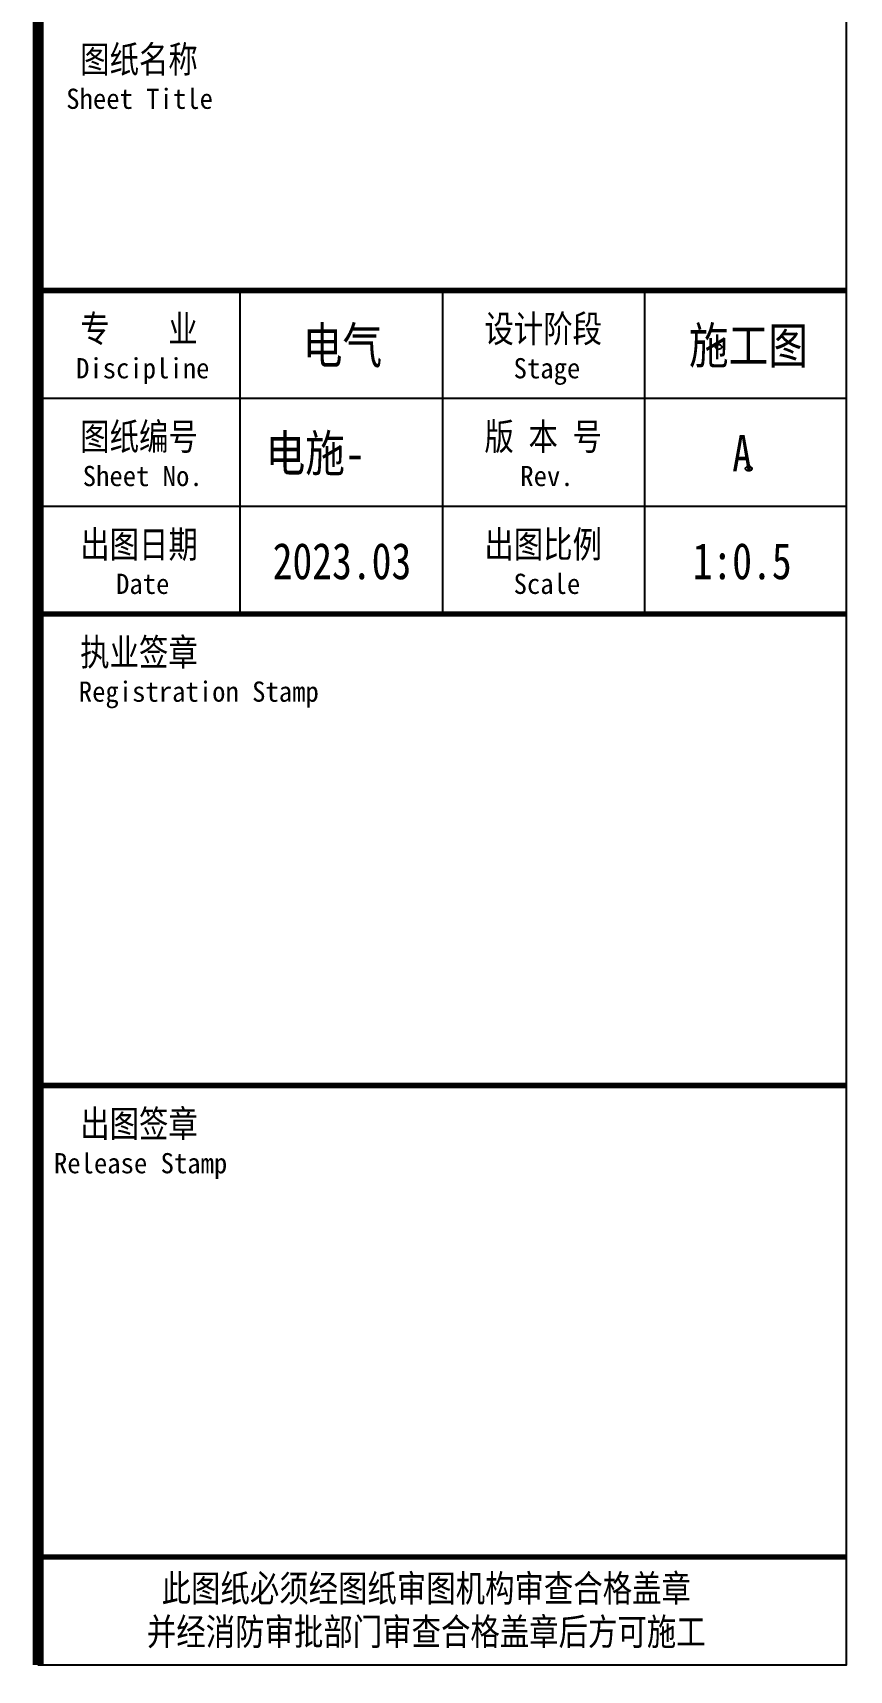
# Model space of a CAD drawing. Extents: x -809667 to 586099, y 3084146 to 3634412.
# Drawn here: x -809667 to -803607, y 3412892 to 3425045 of the extents above; entities that cross this region are included whole.
import ezdxf
from ezdxf.enums import TextEntityAlignment as Align

# ---------------------------------------------------------------- set-up
doc = ezdxf.new("R2010")
doc.units = 0
doc.header["$LTSCALE"] = 0.5
doc.layers.get('0').update_dxf_attribs({"linetype": 'CONTINUOUS'})
doc.layers.add('DIM_MODI', color=6, linetype='CONTINUOUS', plot=False)
doc.layers.add('P-图框', color=7, linetype='CONTINUOUS')
doc.styles.add('STYLE-ARIAL', font='')
doc.styles.add('图签', font='', dxfattribs={"width": 0.66})
doc.styles.get('STYLE-ARIAL').set_extended_font_data('NSimSun')
doc.styles.get('图签').set_extended_font_data('SimSun')

# ---------------------------------------------------------------- blocks, each defined once
blk = doc.blocks.new('图签')
at = {"layer": 'DIM_MODI'}
for points in [[(889538.3027827092, -122979.0216129702, 0.5), (889587.1030398742, -122979.0216129702, 0.5), (889587.1030398742, -122972.0547139896, 0.5), (889538.3027827092, -122972.0547139896, 0.5)], [(889761.5381205208, -123881.5061769458, 0.5), (889810.3383776858, -123881.5061769458, 0.5), (889810.3383776858, -123874.5392779652, 0.5), (889761.5381205208, -123874.5392779652, 0.5)]]:
    blk.add_lwpolyline(points, format="xyb", close=True, dxfattribs=at)
at = {"layer": 'P-图框'}
for p, q in [((886011.9751887447, -124956.7549742685), (886011.9751887447, -122556.7549742685)), ((887511.9751887447, -122556.7549742685), (887511.9751887447, -124956.7549742685)), ((889011.9751887447, -122556.7549742685), (889011.9751887447, -124956.7549742685)), ((884511.9751887447, -123356.7549742685), (890511.9751887447, -123356.7549742685)), ((884511.9751887447, -124156.7549742685), (890511.9751887447, -124156.7549742685))]:
    blk.add_line(p, q, dxfattribs=at)
at = {"layer": 'P-图框', "const_width": 80}
blk.add_lwpolyline([(884511.9751887447, -72756.75519665264), (884511.9751887447, -132756.7551966526)], dxfattribs=at)
at = {"layer": 'P-图框'}
blk.add_lwpolyline([(884511.9751887447, -100856.7549742685), (884511.9751887447, -132756.7551966526), (890511.9751887447, -132756.7551966526), (890511.9751887447, -100856.7549742685)], close=True, dxfattribs=at)
at = {"layer": 'P-图框', "linetype": 'Continuous', "const_width": 40}
for points in [[(884511.9751887447, -122556.7549742685), (890511.9751887447, -122556.7549742685)], [(884511.9751887447, -124956.7549742685), (890511.9751887447, -124956.7549742685)], [(884511.9751887447, -128456.7549742685), (890511.9751887447, -128456.7549742685)], [(884511.9751887447, -131956.7549742685), (890511.9751887447, -131956.7549742685)]]:
    blk.add_lwpolyline(points, dxfattribs=at)
at = {"layer": 'P-图框'}
for s, height, style, width, p in [('图纸名称', 200, '图签', 0.8, (885260.5544141282, -120840.7177891677)), ('Sheet Title', 150, 'STYLE-ARIAL', 0.9700000000000001, (885264.7754489612, -121133.6684105431)), ('专    业', 200, '图签', 0.8, (885260.5544141282, -122840.7177891677)), ('设计阶段', 200, '图签', 0.8, (888260.5544141282, -122840.7177891677)), ('Discipline', 150, 'STYLE-ARIAL', 0.9700000000000001, (885288.2533130299, -123133.6684105431)), ('Stage', 150, 'STYLE-ARIAL', 0.9700000000000001, (888288.2533130299, -123133.6684105431)), ('图纸编号', 200, '图签', 0.8, (885260.5544141282, -123640.7177891677)), ('版 本 号', 200, '图签', 0.8, (888260.5544141282, -123640.7177891677)), ('Sheet No.', 150, 'STYLE-ARIAL', 0.9700000000000001, (885288.2533130299, -123933.6684105431)), ('Rev.', 150, 'STYLE-ARIAL', 0.9700000000000001, (888288.2533130299, -123933.6684105431)), ('出图日期', 200, '图签', 0.8, (885260.5544141282, -124440.7177891677)), ('出图比例', 200, '图签', 0.8, (888260.5544141282, -124440.7177891677)), ('Date', 150, 'STYLE-ARIAL', 0.9700000000000001, (885288.2533130299, -124733.6684105431)), ('Scale', 150, 'STYLE-ARIAL', 0.9700000000000001, (888288.2533130299, -124733.6684105431)), ('执业签章', 200, '图签', 0.8, (885260.5544141282, -125240.7177891677)), ('Registration Stamp', 150, 'STYLE-ARIAL', 0.9700000000000001, (885704.368311139, -125533.6684105431)), ('出图签章', 200, '图签', 0.8, (885260.5544141282, -128740.7177891677)), ('Release Stamp', 150, 'STYLE-ARIAL', 0.9700000000000001, (885272.3951648034, -129033.6684105431)), ('此图纸必须经图纸审图机构审查合格盖章', 200, '图签', 0.8, (887392.6686296654, -132188.8868487335)), ('并经消防审批部门审查合格盖章后方可施工', 200, '图签', 0.8, (887392.6686296654, -132510.7490091904))]:
    blk.add_text(s, height=height, dxfattribs=dict(at, style=style, width=width)).set_placement(p, align=Align.MIDDLE_CENTER)
at = {"layer": 'P-图框', "color": 6, "style": '图签', "width": 0.8}
for s, p in [('电气', (886770.4949240568, -122964.713949954)), ('施工图', (889783.93874251, -122964.713949954)), ('电施-', (886567.9101059837, -123764.713949954)), ('A', (889736.98717965, -123764.713949954)), ('2023.03', (886766.8841456911, -124564.713949954)), ('1:0.5', (889736.98717965, -124564.713949954))]:
    blk.add_text(s, height=270, dxfattribs=at).set_placement(p, align=Align.MIDDLE_CENTER)

msp = doc.modelspace()

# ---------------------------------------------------------------- block references
msp.add_blockref('图签', (-1694139.463501051, 3545689.159442358))

doc.saveas('drawing.dxf')
